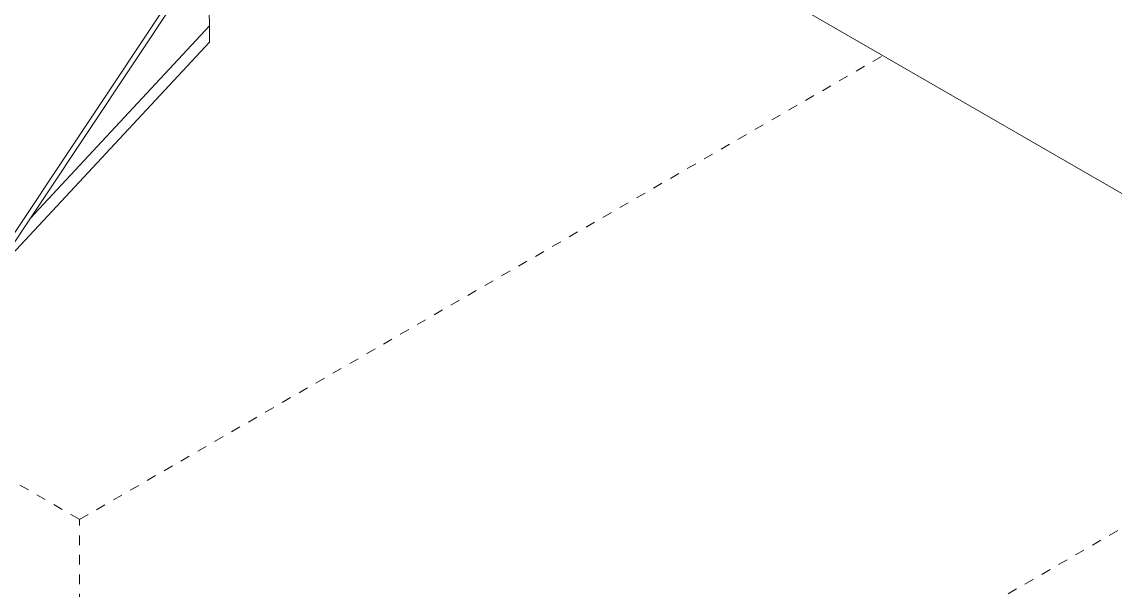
# Model space of a CAD drawing. Header units: inches. Extents: x -10 to 196, y -2 to 124.
# Drawn here: x 132.36 to 143.57, y 58.85 to 64.68 of the extents above; entities that cross this region are included whole.
import ezdxf

# ---------------------------------------------------------------- set-up
doc = ezdxf.new("R2010")
doc.units = ezdxf.units.IN
doc.linetypes.add('HIDDEN', pattern=[1.905, 1.27, -0.635])
doc.layers.add('ZANO_R', color=7, linetype='Continuous', lineweight=0)
doc.layers.add('ZANO_R_przerywana', color=250, linetype='HIDDEN', lineweight=0)

msp = doc.modelspace()

# ---------------------------------------------------------------- linework, layer by layer
at = {"layer": 'ZANO_R'}
for p, q in [((176.57368, 43.90981), (135.59118, 67.57106)), ((135.48217, 67.23327), (131.82954, 61.74716)), ((131.71286, 61.66742), (135.36549, 67.15354)), ((134.28209, 64.64091), (134.27312, 65.04229)), ((132.44036, 62.66459), (134.28209, 64.64091)), ((134.28209, 64.64091), (134.28209, 64.47389)), ((134.28209, 64.47389), (132.05093, 62.07968))]:
    msp.add_line(p, q, dxfattribs=at)
at = {"layer": 'ZANO_R_przerywana', "ltscale": 0.05}
for p, q in [((132.94848, 59.57705), (141.19285, 64.33694)), ((126.62035, 63.2306), (132.94848, 59.57705)), ((132.94848, 53.31383), (146.61695, 61.20533)), ((132.94848, 53.31383), (132.94848, 59.57705))]:
    msp.add_line(p, q, dxfattribs=at)

doc.saveas('drawing.dxf')
